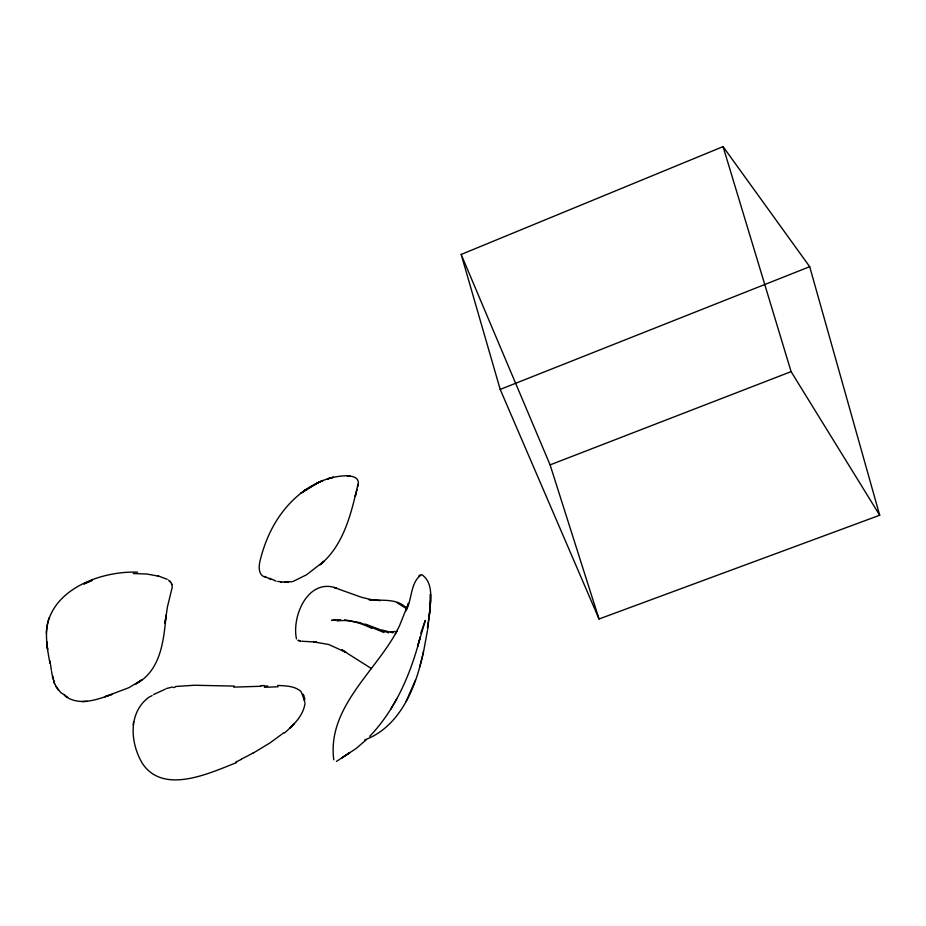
<?xml version="1.0" encoding="UTF-8"?>
<svg xmlns="http://www.w3.org/2000/svg" width="926" height="926" viewBox="0 0 926 926"><rect width="100%" height="100%" fill="white"/><g stroke="black" fill="none" stroke-linecap="round" stroke-linejoin="round"><path stroke-width="1.39" d="M172.12 584.526L170.153 581.239M150.07 696.491C127.753 711.353 129.941 743.196 142.616 763.776C163.798 794.89 209.345 773.256 236.628 762.561M293.125 581.401L306.506 574.815L324.007 561.237L320.06 564.791C344.507 544.662 351.556 511.835 358.385 482.55C358.084 476.068 349.739 475.964 345.028 475.814C319.875 476.855 297.234 492.563 282.418 512.159C271.839 525.968 264.801 542.242 260.507 559.015C258.701 565.485 257.555 575.231 265.808 577.465M46.3 633.315C48.152 590.175 100.228 570.705 137.638 572.164M133.182 724.954L133.599 721.736M427.662 629.564L429.953 609.539L429.039 618.406C429.861 604.342 435.174 583.912 421.816 574.652C410.195 581.378 412.29 600.071 405.843 610.882L408.47 603.312L399.407 626.022L395.437 633.778L395.726 633.257C373.282 673.422 327.179 708.934 333.765 759.783M427.407 630.722L423.101 654.288L419.756 666.477M305.024 703.401C303.23 715.833 293.565 725.07 284.525 732.929M358.269 484.425L357.806 486.625M427.453 627.77L429.178 616.033M357.1 489.437L355.214 496.371L356.255 492.551M49.159 617.607C44.112 632.539 47.261 648.547 50.004 663.618M419.49 667.843C411.422 697.243 395.101 728.669 364.867 739.862M415.496 679.962L406.097 701.526M420.774 633.268L425.289 620.432L417.661 646.406L420.277 636.903C411.017 673.144 395.865 709.015 369.694 736.344M390.564 709.501L396.733 698.864M291.945 726.111L289.56 728.438L294.422 723.507M366.129 739.897L356.093 748.532L341.497 758.07L349.878 752.641M284.085 732.559L270.172 742.779L252.821 753.336M418.749 576.053L420.254 574.942M349.75 752.711L336.404 761.45M150.776 696.421L152.142 695.472M153.554 694.569L165.499 689.06M241.316 759.389L235.702 762.11M84.278 583.785L92.253 580.266L83.838 583.982M461.171 254.442L723.067 146.609L809.694 266.7L879.7 515.238L599.029 618.996L500.202 389.418L461.171 254.442L550.102 464.875L599.029 618.996M500.202 389.418L809.694 266.7M550.102 464.875L791.093 371.627L879.7 515.238M111.872 694.407C97.276 699.547 79.682 706.283 65.514 696.364M111.444 694.604L104.927 696.722L128.957 687.659L142.025 679.684L135.416 684.164C160.788 671.188 163.833 640.317 166.067 615.2L164.99 623.348L167.421 606.958L172.34 586.806L171.46 583.866M166.564 688.493L172.618 687.011M288.264 582.199L280.763 582.026M173.544 687.578L174.991 687.3M175.512 686.502L194.367 685.252L234.266 686.097M292.095 581.713L284.479 582.014M338.198 619.621L331.496 620.397L335.374 620.131M298.832 640.26L297.859 640.479L300.464 641.116M337.967 619.957L340.548 619.772M337.029 620.952C349.125 619.205 361.047 623.105 371.789 628.349M82.113 701.607L86.986 701.341M299.804 640.804L300.383 640.85M264.523 687.289L278.078 686.768M260.877 686.27L233.699 687.127M264.165 686.143L267.707 686.016M390.679 631.706L397.37 631.497M261.005 685.657L264.246 685.564M133.298 573.53L146.921 574.016L158.867 576.261M316.044 642.042L301.714 641.243M316.241 642.031L313.96 641.95L328.742 644.496L346.035 652.379L341.925 649.89L371.453 668.572M406.919 608.544C396.941 597.675 381.836 601.217 368.907 599.62L380.285 600.604M277.603 685.437C285.451 685.853 294.387 685.877 300.719 691.224M281.527 581.852L277.696 581.459M350.41 476.207L347.296 475.895M344.646 619.818L360.283 622.747L384.105 632.551M393.156 632.794L382.357 630.166M373.954 600.349L361.209 597.189L334.309 587.547L336.439 588.091C307.988 577.778 291.528 616.403 296.494 638.952M388.631 632.863L365.238 624.066M157.848 575.833L167.236 579.294M276.098 581.146L269.57 578.218M270.774 579.491L264.813 576.412M65.619 695.565L60.885 692.694L58.674 689.882M397.161 602.733L406.618 608.741M64.357 695.426L67.667 697.22M168.532 580.151L170.488 582.304M58.442 690.252L55.664 686.201M57.898 688.805L56.451 686.687M55.745 685.599L54.194 682.925L52.736 675.992M303.103 694.13L303.439 694.905A5.07 0.741 65.8 0 0 303.659 695.391M301.193 692.023L302.362 694.778M303.624 695.357L304.897 699.211M302.489 695.125L303.786 698.771M723.067 146.609L791.093 371.627M304.411 700.716L304.839 702.29M53.974 680.841L54.565 683.643M52.932 678.874L51.532 671.304M50.571 664.718L51.347 670.135M50.05 660.99L50.398 663.467M46.613 641.556L47.608 649.508L46.705 641.903M423.39 651.476A263.725 236.952 19.7 0 1 422.846 654.173M422.569 655.527A263.725 236.952 19.7 0 1 419.559 667.866M303.867 699.396A10.614 0.984 71.4 0 1 304.203 700.45M252.752 753.127A92.982 30.361 -30.1 0 1 241.316 759.146M430.532 601.09L430 609.007L430.44 594.075L430.602 601.043M306.217 489.449L300.684 493.419L318.556 482.388L304.515 490.572L306.217 489.449M321.484 481.15L317.039 483.14L322.919 480.501L321.484 481.15M328.857 478.487L327.399 478.904L333.418 477.249L328.857 478.487"/></g></svg>
